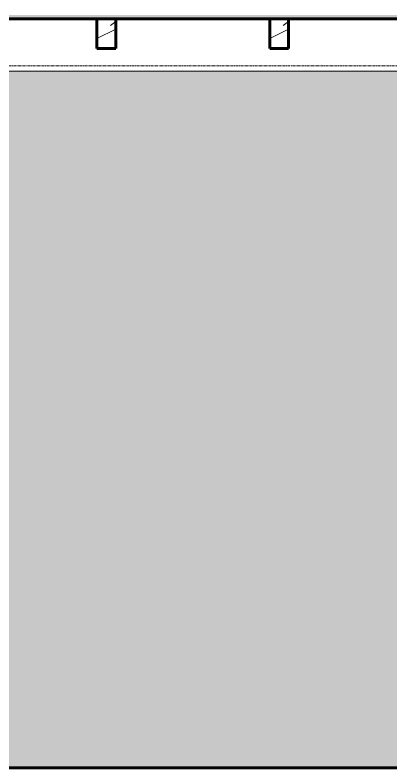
# Model space of a CAD drawing. Header units: inches. Extents: x 10304 to 16189, y 229 to 496.
# Drawn here: x 15723.9 to 15793.5, y 268 to 407.4 of the extents above; entities that cross this region are included whole.
import ezdxf

# ---------------------------------------------------------------- set-up
doc = ezdxf.new("R2010")
doc.units = ezdxf.units.IN
doc.header["$MEASUREMENT"] = 0
doc.linetypes.add('Grid Line 1_2_', pattern=[0.875, 0.5, -0.125, 0.125, -0.125])
for name, color, linetype, lineweight in [('0-2', 10, 'Continuous', 9), ('0-4', 90, 'Continuous', 5), ('A-FLOR-2', 250, 'Continuous', 60), ('A-FLOR-LEVL-1', 51, 'Grid Line 1_2_', 9), ('A-FLOR-PATT-1', 10, 'Continuous', 9), ('I-WALL', 2, 'Continuous', 18), ('S-BEAM', 12, 'Continuous', 9), ('S-BEAM-2', 250, 'Continuous', 60)]:
    doc.layers.add(name, color=color, linetype=linetype, lineweight=lineweight)
pattern_1 = [(216.87, (-5.462, 7.997), (23.9897714, 15.9936429), [3.998, -35.986]), (206.565, (-0.663, 5.598), (-7.9970807, -7.996619), [8.941, -8.941]), (198.435, (-0.663, 1.599), (-15.9938446, -7.9970983), [5.058, -20.23])]

# ---------------------------------------------------------------- blocks, each defined once
blk = doc.blocks.new('CTR - 1st Phase - Shell_rvt-4-INTERIOR ELEVATION - CORRIDOR WEST _302_W_ - 3RD FLOOR - EAST WALL')
at = {"layer": 'A-FLOR-PATT-1'}
h = blk.add_hatch(dxfattribs=at)
h.set_pattern_fill('FP_32', color=256, style=0, pattern_type=2)
h.set_pattern_definition([(0, (-8.66, 0), (0, 2.399), []), (315, (-8.66, 0), (2.3985062, 0), [3.393, -3.393]), (45, (-8.66, 0), (2.3985062, 0), [3.393, -3.393])])
h.paths.add_polyline_path([(-2489.83, 406.71), (-2461.74, 406.71), (-2461.74, 407.39), (-3407.67, 407.39), (-3407.67, 406.71), (-2490.18, 406.71)], flags=0)
at = {"layer": 'A-FLOR-2'}
for p, q in [((-3407.67, 406.71), (-2461.74, 406.71)), ((-2461.74, 268), (-3496.93, 268))]:
    blk.add_line(p, q, dxfattribs=at)
blk = doc.blocks.new('LVL-Laminated Veneer Lumber - 4X6 S_ PINE - NO_ 1-V124-INTERIOR ELEVATION - CORRIDOR WEST _302_W_ - 3RD FLOOR - EAST WALL')
at = {"layer": 'S-BEAM'}
h = blk.add_hatch(dxfattribs=at)
h.set_pattern_fill('FP_35', color=256, style=0, pattern_type=2)
h.set_pattern_definition(pattern_1)
h.paths.add_polyline_path([(-2850.87, 401.21), (-2847.37, 401.21), (-2847.37, 406.71), (-2850.87, 406.71)], flags=0)
at = {"layer": 'S-BEAM-2'}
for p, q in [((-2847.37, 406.71), (-2850.87, 406.71)), ((-2850.87, 406.71), (-2850.87, 401.21)), ((-2847.37, 401.21), (-2847.37, 406.71)), ((-2850.87, 401.21), (-2847.37, 401.21))]:
    blk.add_line(p, q, dxfattribs=at)
blk = doc.blocks.new('LVL-Laminated Veneer Lumber - 4X6 S_ PINE - NO_ 1-V125-INTERIOR ELEVATION - CORRIDOR WEST _302_W_ - 3RD FLOOR - EAST WALL')
at = {"layer": 'S-BEAM'}
h = blk.add_hatch(dxfattribs=at)
h.set_pattern_fill('FP_35', color=256, style=0, pattern_type=2)
h.set_pattern_definition(pattern_1)
h.paths.add_polyline_path([(-2818.87, 401.21), (-2815.37, 401.21), (-2815.37, 406.71), (-2818.87, 406.71)], flags=0)
at = {"layer": 'S-BEAM-2'}
for p, q in [((-2815.37, 406.71), (-2818.87, 406.71)), ((-2818.87, 406.71), (-2818.87, 401.21)), ((-2815.37, 401.21), (-2815.37, 406.71)), ((-2818.87, 401.21), (-2815.37, 401.21))]:
    blk.add_line(p, q, dxfattribs=at)
blk = doc.blocks.new('CTR - 1st Phase - Structure_rvt-4-INTERIOR ELEVATION - CORRIDOR WEST _302_W_ - 3RD FLOOR - EAST WALL')
at = {"layer": '0-2'}
for name in ['LVL-Laminated Veneer Lumber - 4X6 S_ PINE - NO_ 1-V124-INTERIOR ELEVATION - CORRIDOR WEST _302_W_ - 3RD FLOOR - EAST WALL', 'LVL-Laminated Veneer Lumber - 4X6 S_ PINE - NO_ 1-V125-INTERIOR ELEVATION - CORRIDOR WEST _302_W_ - 3RD FLOOR - EAST WALL']:
    blk.add_blockref(name, (0, 0), dxfattribs=at)

msp = doc.modelspace()

# ---------------------------------------------------------------- hatches: boundary and pattern name
at = {"layer": 'I-WALL'}
msp.add_hatch(color=256, dxfattribs=at).paths.add_polyline_path([(15610.61, 268), (15805.25, 268), (15805.25, 373.07), (15795.05, 373.07), (15795.05, 373.82), (15805.25, 373.82), (15805.25, 397), (15564.85, 397), (15564.85, 268)], flags=0)

# ---------------------------------------------------------------- linework, layer by layer
at = {"layer": 'A-FLOR-LEVL-1'}
for p, q in [((15044.65, 398), (16176.54, 398)), ((15044.65, 268), (16176.54, 268))]:
    msp.add_line(p, q, dxfattribs=at)
at = {"layer": 'I-WALL'}
msp.add_line((16128.21, 397), (15544.63, 397), dxfattribs=at)

# ---------------------------------------------------------------- block references
at = {"layer": '0-4'}
for name in ['CTR - 1st Phase - Shell_rvt-4-INTERIOR ELEVATION - CORRIDOR WEST _302_W_ - 3RD FLOOR - EAST WALL', 'CTR - 1st Phase - Structure_rvt-4-INTERIOR ELEVATION - CORRIDOR WEST _302_W_ - 3RD FLOOR - EAST WALL']:
    msp.add_blockref(name, (18589.95, 0), dxfattribs=at)

doc.saveas('drawing.dxf')
